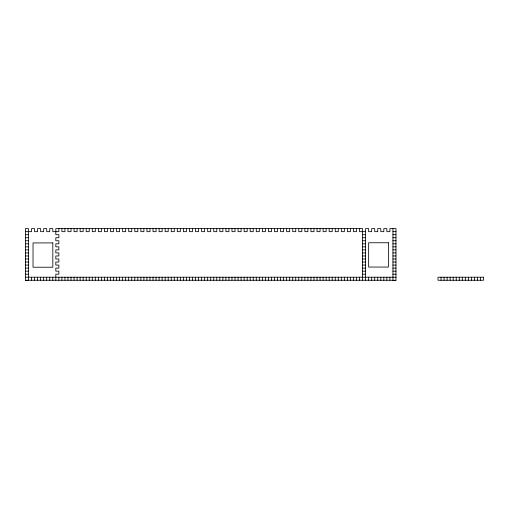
<?xml version="1.0" encoding="UTF-8"?>
<svg xmlns="http://www.w3.org/2000/svg" width="509" height="509" viewBox="0 0 509 509"><rect width="100%" height="100%" fill="white"/><g stroke="black" fill="none" stroke-linecap="round" stroke-linejoin="round"><path stroke-width="0.76" d="M25.45 231.665L31.526 231.665L31.526 228.624L34.561 228.624L34.561 231.665L37.596 231.665L37.596 228.624L40.637 228.624L40.637 231.665L43.672 231.665L43.672 228.624L46.707 228.624L46.707 231.665L49.748 231.665L49.748 228.624L52.783 228.624L52.783 231.665L58.859 231.665L58.859 228.624M365.608 231.665L359.532 231.665L359.532 228.624M392.942 231.665L395.977 231.665M25.45 234.7L28.485 234.7M362.573 234.7L365.608 234.7M392.942 234.7L395.977 234.7M25.45 237.741L28.485 237.741M362.573 237.741L365.608 237.741M392.942 237.741L395.977 237.741M25.45 240.776L28.485 240.776M362.573 240.776L365.608 240.776M392.942 240.776L395.977 240.776M25.45 243.811L28.485 243.811M362.573 243.811L365.608 243.811M392.942 243.811L395.977 243.811M25.45 246.852L28.485 246.852M362.573 246.852L365.608 246.852M392.942 246.852L395.977 246.852M25.45 249.887L28.485 249.887M362.573 249.887L365.608 249.887M392.942 249.887L395.977 249.887M25.45 252.922L28.485 252.922M362.573 252.922L365.608 252.922M392.942 252.922L395.977 252.922M25.45 255.963L28.485 255.963M362.573 255.963L365.608 255.963M392.942 255.963L395.977 255.963M25.45 258.998L28.485 258.998M362.573 258.998L365.608 258.998M392.942 258.998L395.977 258.998M25.45 262.033L28.485 262.033M362.573 262.033L365.608 262.033M392.942 262.033L395.977 262.033M25.45 265.074L28.485 265.074M362.573 265.074L365.608 265.074M392.942 265.074L395.977 265.074M25.45 268.109L28.485 268.109M362.573 268.109L365.608 268.109M392.942 268.109L395.977 268.109M25.45 271.144L28.485 271.144M362.573 271.144L365.608 271.144M392.942 271.144L395.977 271.144M25.45 274.186L28.485 274.186M362.573 274.186L365.608 274.186M392.942 274.186L395.977 274.186M25.45 277.22L395.977 277.22M25.45 280.376L28.485 280.376M392.942 280.376L395.977 280.376M480.515 277.22L480.515 280.255M477.474 277.22L477.474 280.255M474.439 277.22L474.439 280.255M471.404 277.22L471.404 280.255M468.363 277.22L468.363 280.255M465.328 277.22L465.328 280.255M462.293 277.22L462.293 280.255M459.252 277.22L459.252 280.255M456.217 277.22L456.217 280.255M453.182 277.22L453.182 280.255M450.141 277.22L450.141 280.255M447.106 277.22L447.106 280.255M444.064 277.22L444.064 280.255M441.029 277.22L441.029 280.255M392.942 228.624L392.942 280.255M389.907 277.22L389.907 280.255M386.865 277.22L386.865 280.255M383.831 277.22L383.831 280.255M380.796 277.22L380.796 280.255M377.754 277.22L377.754 280.255M374.719 277.22L374.719 280.255M371.685 277.22L371.685 280.255M368.643 277.22L368.643 280.255M365.608 280.255L365.608 228.624L368.643 228.624L368.643 231.665L371.685 231.665L371.685 228.624L374.719 228.624L374.719 231.665L377.754 231.665L377.754 228.624L380.796 228.624L380.796 231.665L383.831 231.665L383.831 228.624L386.865 228.624L386.865 231.665L389.907 231.665L389.907 228.624L395.977 228.624L395.977 280.255L25.45 280.255L25.45 228.624L28.485 228.624L28.485 280.255M362.573 280.255L362.573 228.624L55.818 228.624L55.818 234.7L58.859 234.7L58.859 237.741L55.818 237.741L55.818 240.776L58.859 240.776L58.859 243.811L55.818 243.811L55.818 246.852L58.859 246.852L58.859 249.887L55.818 249.887L55.818 252.922L58.859 252.922L58.859 255.963L55.818 255.963L55.818 258.998L58.859 258.998L58.859 262.033L55.818 262.033L55.818 265.074L58.859 265.074L58.859 268.109L55.818 268.109L55.818 271.144L58.859 271.144L58.859 274.186L55.818 274.186L55.818 280.255M359.532 277.22L359.532 280.255M356.497 228.624L356.497 231.665L353.462 231.665L353.462 228.624M356.497 277.22L356.497 280.255M353.462 277.22L353.462 280.255M350.421 228.624L350.421 231.665L347.386 231.665L347.386 228.624M350.421 277.22L350.421 280.255M347.386 277.22L347.386 280.255M344.345 228.624L344.345 231.665L341.31 231.665L341.31 228.624M344.345 277.22L344.345 280.255M341.31 277.22L341.31 280.255M338.275 228.624L338.275 231.665L335.234 231.665L335.234 228.624M338.275 277.22L338.275 280.255M335.234 277.22L335.234 280.255M332.199 228.624L332.199 231.665L329.164 231.665L329.164 228.624M332.199 277.22L332.199 280.255M329.164 277.22L329.164 280.255M326.123 228.624L326.123 231.665L323.088 231.665L323.088 228.624M326.123 277.22L326.123 280.255M323.088 277.22L323.088 280.255M320.053 228.624L320.053 231.665L317.012 231.665L317.012 228.624M320.053 277.22L320.053 280.255M317.012 277.22L317.012 280.255M313.977 228.624L313.977 231.665L310.942 231.665L310.942 228.624M313.977 277.22L313.977 280.255M310.942 277.22L310.942 280.255M307.9 228.624L307.9 231.665L304.866 231.665L304.866 228.624M307.9 277.22L307.9 280.255M304.866 277.22L304.866 280.255M301.831 228.624L301.831 231.665L298.789 231.665L298.789 228.624M301.831 277.22L301.831 280.255M298.789 277.22L298.789 280.255M295.754 228.624L295.754 231.665L292.72 231.665L292.72 228.624M295.754 277.22L295.754 280.255M292.72 277.22L292.72 280.255M289.678 228.624L289.678 231.665L286.643 231.665L286.643 228.624M289.678 277.22L289.678 280.255M286.643 277.22L286.643 280.255M283.608 228.624L283.608 231.665L280.567 231.665L280.567 228.624M283.608 277.22L283.608 280.255M280.567 277.22L280.567 280.255M277.532 228.624L277.532 231.665L274.491 231.665L274.491 228.624M277.532 277.22L277.532 280.255M274.491 277.22L274.491 280.255M271.456 228.624L271.456 231.665L268.421 231.665L268.421 228.624M271.456 277.22L271.456 280.255M268.421 277.22L268.421 280.255M265.38 228.624L265.38 231.665L262.345 231.665L262.345 228.624M265.38 277.22L265.38 280.255M262.345 277.22L262.345 280.255M259.31 228.624L259.31 231.665L256.269 231.665L256.269 228.624M259.31 277.22L259.31 280.255M256.269 277.22L256.269 280.255M253.234 228.624L253.234 231.665L250.199 231.665L250.199 228.624M253.234 277.22L253.234 280.255M250.199 277.22L250.199 280.255M247.158 228.624L247.158 231.665L244.123 231.665L244.123 228.624M247.158 277.22L247.158 280.255M244.123 277.22L244.123 280.255M241.088 228.624L241.088 231.665L238.047 231.665L238.047 228.624M241.088 277.22L241.088 280.255M238.047 277.22L238.047 280.255M235.012 228.624L235.012 231.665L231.977 231.665L231.977 228.624M235.012 277.22L235.012 280.255M231.977 277.22L231.977 280.255M228.935 228.624L228.935 231.665L225.901 231.665L225.901 228.624M228.935 277.22L228.935 280.255M225.901 277.22L225.901 280.255M222.866 228.624L222.866 231.665L219.824 231.665L219.824 228.624M222.866 277.22L222.866 280.255M219.824 277.22L219.824 280.255M216.789 228.624L216.789 231.665L213.755 231.665L213.755 228.624M216.789 277.22L216.789 280.255M213.755 277.22L213.755 280.255M210.713 228.624L210.713 231.665L207.678 231.665L207.678 228.624M210.713 277.22L210.713 280.255M207.678 277.22L207.678 280.255M204.643 228.624L204.643 231.665L201.602 231.665L201.602 228.624M204.643 277.22L204.643 280.255M201.602 277.22L201.602 280.255M198.567 228.624L198.567 231.665L195.526 231.665L195.526 228.624M198.567 277.22L198.567 280.255M195.526 277.22L195.526 280.255M192.491 228.624L192.491 231.665L189.456 231.665L189.456 228.624M192.491 277.22L192.491 280.255M189.456 277.22L189.456 280.255M186.415 228.624L186.415 231.665L183.38 231.665L183.38 228.624M186.415 277.22L186.415 280.255M183.38 277.22L183.38 280.255M180.345 228.624L180.345 231.665L177.304 231.665L177.304 228.624M180.345 277.22L180.345 280.255M177.304 277.22L177.304 280.255M174.269 228.624L174.269 231.665L171.234 231.665L171.234 228.624M174.269 277.22L174.269 280.255M171.234 277.22L171.234 280.255M168.193 228.624L168.193 231.665L165.158 231.665L165.158 228.624M168.193 277.22L168.193 280.255M165.158 277.22L165.158 280.255M162.123 228.624L162.123 231.665L159.082 231.665L159.082 228.624M162.123 277.22L162.123 280.255M159.082 277.22L159.082 280.255M156.047 228.624L156.047 231.665L153.012 231.665L153.012 228.624M156.047 277.22L156.047 280.255M153.012 277.22L153.012 280.255M149.97 228.624L149.97 231.665L146.936 231.665L146.936 228.624M149.97 277.22L149.97 280.255M146.936 277.22L146.936 280.255M143.901 228.624L143.901 231.665L140.859 231.665L140.859 228.624M143.901 277.22L143.901 280.255M140.859 277.22L140.859 280.255M137.824 228.624L137.824 231.665L134.79 231.665L134.79 228.624M137.824 277.22L137.824 280.255M134.79 277.22L134.79 280.255M131.748 228.624L131.748 231.665L128.713 231.665L128.713 228.624M131.748 277.22L131.748 280.255M128.713 277.22L128.713 280.255M125.672 228.624L125.672 231.665L122.637 231.665L122.637 228.624M125.672 277.22L125.672 280.255M122.637 277.22L122.637 280.255M119.602 228.624L119.602 231.665L116.561 231.665L116.561 228.624M119.602 277.22L119.602 280.255M116.561 277.22L116.561 280.255M113.526 228.624L113.526 231.665L110.491 231.665L110.491 228.624M113.526 277.22L113.526 280.255M110.491 277.22L110.491 280.255M107.45 228.624L107.45 231.665L104.415 231.665L104.415 228.624M107.45 277.22L107.45 280.255M104.415 277.22L104.415 280.255M101.38 228.624L101.38 231.665L98.339 231.665L98.339 228.624M101.38 277.22L101.38 280.255M98.339 277.22L98.339 280.255M95.304 228.624L95.304 231.665L92.269 231.665L92.269 228.624M95.304 277.22L95.304 280.255M92.269 277.22L92.269 280.255M89.228 228.624L89.228 231.665L86.193 231.665L86.193 228.624M89.228 277.22L89.228 280.255M86.193 277.22L86.193 280.255M83.158 228.624L83.158 231.665L80.117 231.665L80.117 228.624M83.158 277.22L83.158 280.255M80.117 277.22L80.117 280.255M77.082 228.624L77.082 231.665L74.047 231.665L74.047 228.624M77.082 277.22L77.082 280.255M74.047 277.22L74.047 280.255M71.005 228.624L71.005 231.665L67.971 231.665L67.971 228.624M71.005 277.22L71.005 280.255M67.971 277.22L67.971 280.255M64.936 228.624L64.936 231.665L61.894 231.665L61.894 228.624M64.936 277.22L64.936 280.255M61.894 277.22L61.894 280.255M58.859 277.22L58.859 280.255M52.783 277.22L52.783 280.255M49.748 277.22L49.748 280.255M46.707 277.22L46.707 280.255M43.672 277.22L43.672 280.255M40.637 277.22L40.637 280.255M37.596 277.22L37.596 280.255M34.561 277.22L34.561 280.255M31.526 277.22L31.526 280.255M388.45 242.755L368.643 242.755L368.643 267.053L388.45 267.053L388.45 242.755M52.828 242.927L33.028 242.927L33.028 267.225L52.828 267.225L52.828 242.927M483.55 277.22L437.994 277.22L437.994 280.255L483.55 280.255L483.55 277.22"/></g></svg>
